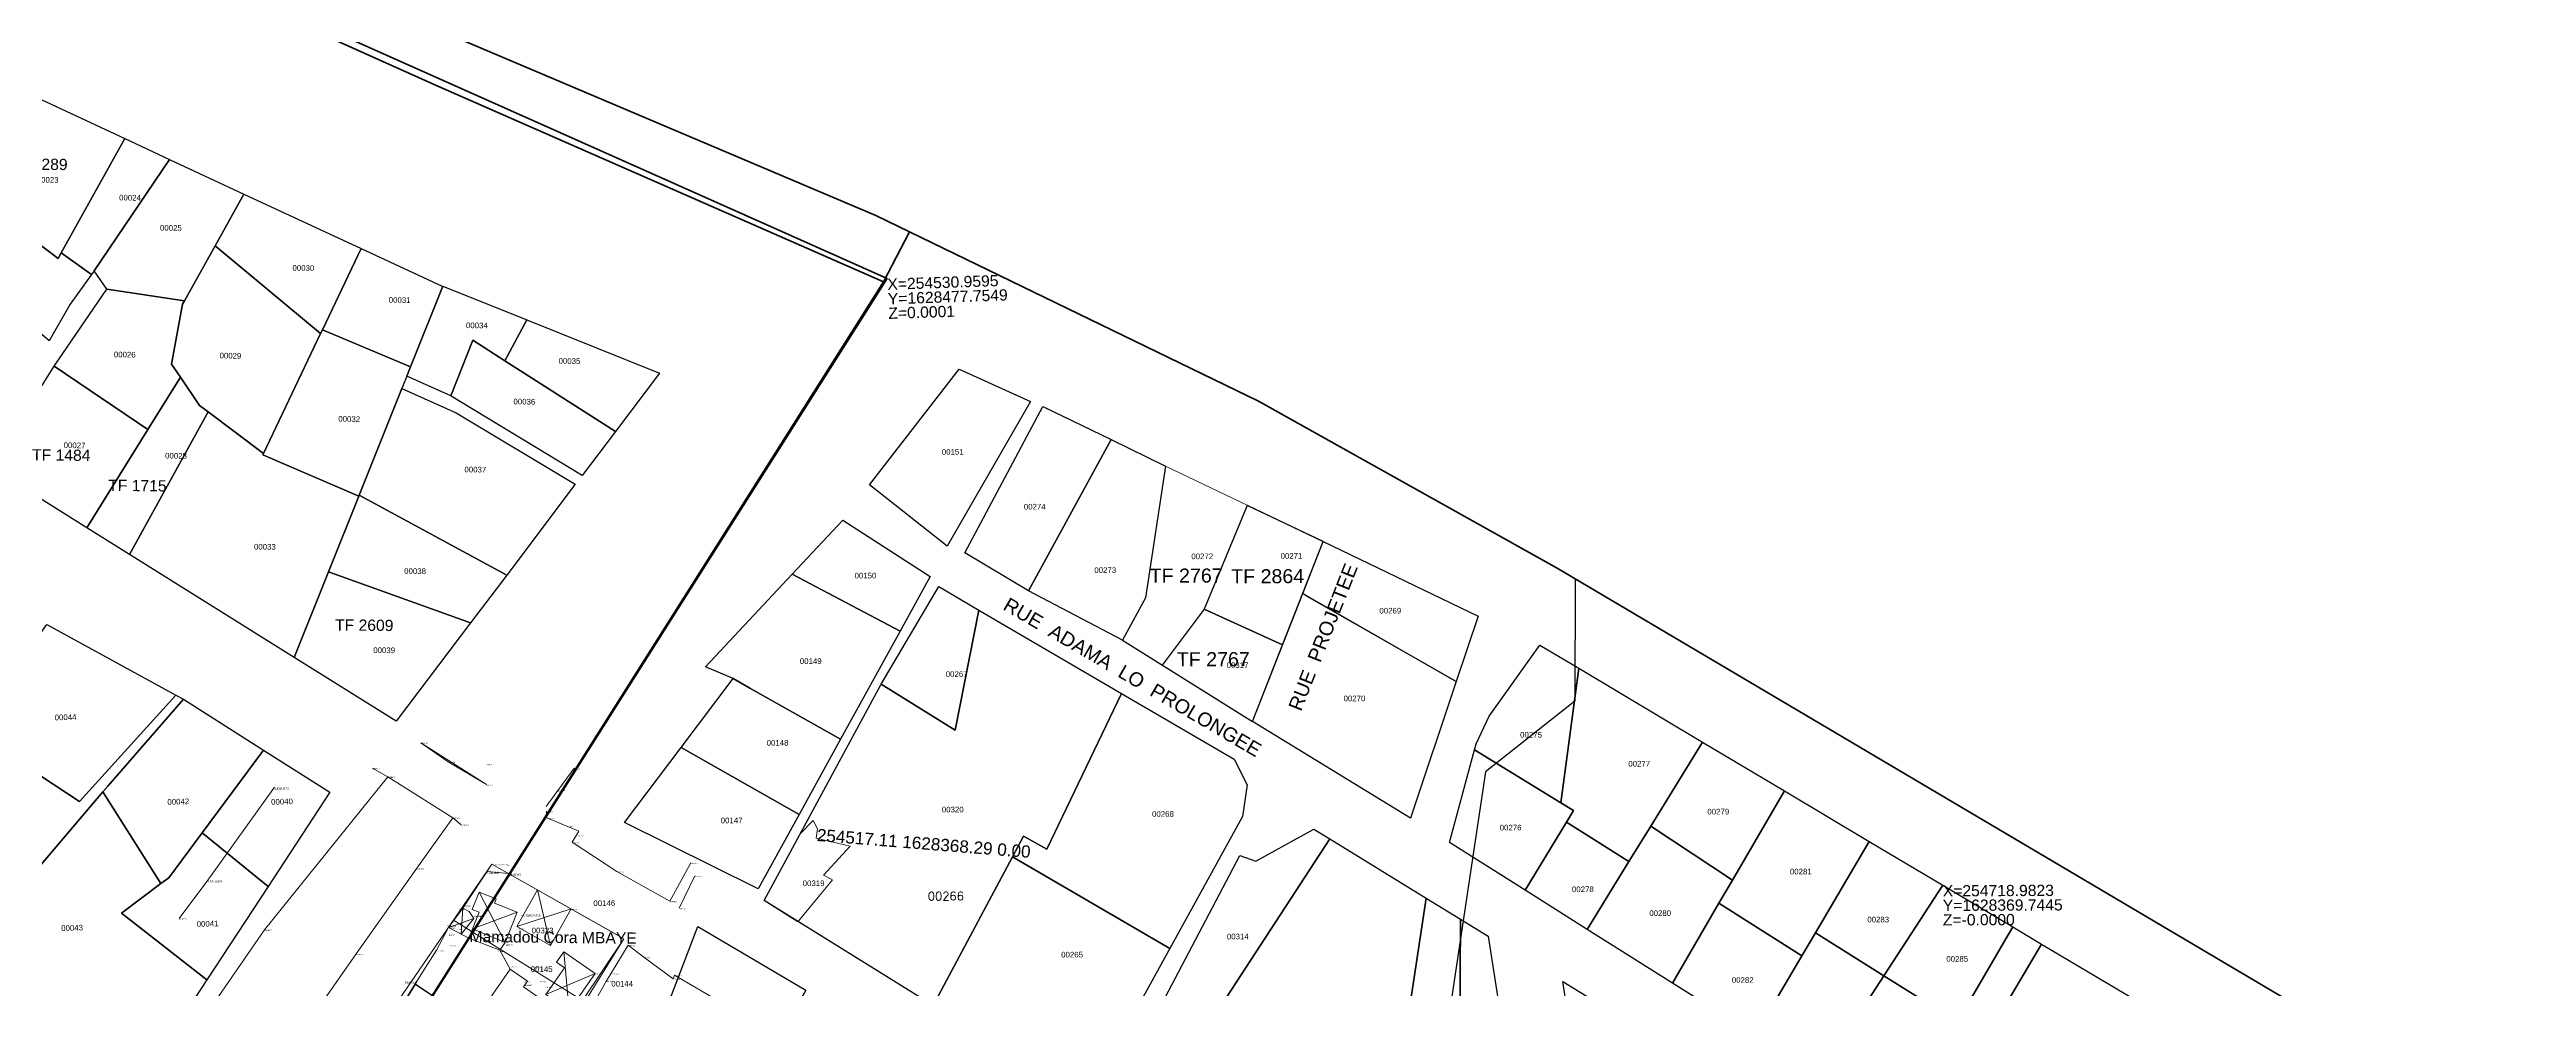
# Model space of a CAD drawing. Header units: metres. Extents: x 251686 to 255059, y 1627526 to 1631912.
# Drawn here: x 254381.8 to 254823, y 1628351.4 to 1628518.6 of the extents above; entities that cross this region are included whole.
import ezdxf
from ezdxf.enums import TextEntityAlignment as Align

# ---------------------------------------------------------------- set-up
doc = ezdxf.new("R2010")
doc.units = ezdxf.units.M
doc.header["$MEASUREMENT"] = 0
for name, color, linetype in [('A_revoir_niveau_0', 7, 'Continuous'), ('historique_numero_parcelle', 7, 'Continuous'), ('limites_parcelles', 7, 'Continuous'), ('limites_sections', 7, 'Continuous'), ('limites_tf', 7, 'Continuous'), ('numero_parcelle', 7, 'Continuous')]:
    doc.layers.add(name, color=color, linetype=linetype)
for name, color, linetype, lineweight in [('Cotation Surface 1', 1, 'Continuous', 0), ('Limites des CA Rufisque', 5, 'Continuous', 53), ('limites_communes_2025', 7, 'Continuous', 0), ('Nom_rues', 7, 'Continuous', 0), ('Numero_TF', 7, 'Continuous', 0), ('Régularisation', 1, 'Continuous', 40), ('VOIES_DE_CO_AXE_DE_20M49', 7, 'Continuous', 53)]:
    doc.layers.add(name, color=color, linetype=linetype, lineweight=lineweight)
doc.styles.add('Style-Arial', font='arial.ttf')
doc.styles.add('Style-txt', font='txt.shx')
doc.styles.add('StyleTimes New Roman', font='times.ttf')

# ---------------------------------------------------------------- blocks, each defined once
blk = doc.blocks.new('*U89')
at = {"layer": 'Cotation Surface 1', "color": 4, "linetype": 'Continuous', "lineweight": 13, "flags": 128}
blk.add_lwpolyline([(-15.003492, 7.836878), (-15.049512, 6.937868), (-15.096581, 6.138683), (-8.87451, 5.1835), (-13.252577, -0.442233), (-11.581132, -1.156807), (-17.231293, -9.236347), (-23.611634, -5.886756), (-20.837412, 0.354425), (-18.074399, 6.606581), (-15.894535, 9.236318), (-15.003492, 7.836878)], close=True, dxfattribs=at)
at = {"layer": 'Cotation Surface 1', "color": 7, "linetype": 'Continuous', "lineweight": 40, "style": 'Style-Arial'}
blk.add_text('254517.11 1628368.29 0.00', height=2.218462, rotation=360, dxfattribs=at).set_placement((-15.003492, 7.836878), align=Align.TOP_LEFT)
blk = doc.blocks.new('*U124')
at = {"color": 7, "linetype": 'Continuous', "lineweight": 0}
for p, q in [((5.670322, 24.938745), (-6.025775, 32.377943)), ((6.62295, 10.74515), (1.422571, 2.933097)), ((4.35353, 5.775277), (3.133484, 2.676828)), ((4.35353, 5.775277), (3.133484, 2.676828)), ((4.35353, 5.775277), (7.396151, 4.577215)), ((8.981312, -3.215414), (4.35353, 5.775277)), ((8.981312, -3.215414), (4.35353, 5.775277)), ((4.35353, 5.775277), (7.396151, 4.577215)), ((7.09572, 3.814233), (7.396151, 4.577215)), ((7.09572, 3.814233), (7.396151, 4.577215)), ((11.047923, -0.339358), (14.723205, 6.175448)), ((11.047923, -0.339358), (14.723205, 6.175448)), ((17.040151, -3.719831), (14.723205, 6.175448)), ((17.040151, -3.719831), (14.723205, 6.175448)), ((1.422571, 2.933097), (-1.083962, -0.497985)), ((3.392011, 1.092035), (-1.083962, -0.497985)), ((3.392011, 1.092035), (-1.083962, -0.497985)), ((1.165553, -1.720498), (1.422571, 2.933097)), ((1.165553, -1.720498), (1.422571, 2.933097)), ((3.392011, 1.092035), (1.165553, -1.720498)), ((3.392011, 1.092035), (1.165553, -1.720498)), ((1.422571, 2.933097), (2.560274, 2.304105)), ((1.422571, 2.933097), (2.560274, 2.304105)), ((1.422571, 2.933097), (2.560274, 2.304105)), ((1.422571, 2.933097), (2.560274, 2.304105)), ((2.51119, -2.451793), (4.343089, 2.200534)), ((2.51119, -2.451793), (4.343089, 2.200534)), ((2.560274, 2.304105), (3.392011, 1.092035)), ((2.560274, 2.304105), (3.392011, 1.092035)), ((4.343089, 2.200534), (3.133484, 2.676828)), ((4.343089, 2.200534), (3.133484, 2.676828)), ((3.170673, -0.776955), (11.124635, 2.227808)), ((3.170673, -0.776955), (11.124635, 2.227808)), ((11.124635, 2.227808), (7.09572, 3.814233)), ((11.124635, 2.227808), (7.09572, 3.814233)), ((8.981312, -3.215414), (11.124635, 2.227808)), ((8.981312, -3.215414), (11.124635, 2.227808)), ((11.047923, -0.339358), (20.715433, 2.794975)), ((11.047923, -0.339358), (20.715433, 2.794975)), ((17.040151, -3.719831), (20.715433, 2.794975)), ((17.040151, -3.719831), (20.715433, 2.794975)), ((2.51119, -2.451793), (-1.083962, -0.497985)), ((2.51119, -2.451793), (8.021803, -4.570015)), ((3.170673, -0.776955), (8.981312, -3.215414)), ((3.170673, -0.776955), (8.981312, -3.215414)), ((8.981312, -3.215414), (8.021803, -4.570015)), ((8.981312, -3.215414), (8.021803, -4.570015)), ((11.047923, -0.339358), (17.040151, -3.719831)), ((11.047923, -0.339358), (17.040151, -3.719831)), ((9.883906, -7.939744), (5.707876, -13.910646)), ((8.021803, -4.570015), (9.883906, -7.939744)), ((9.883906, -7.939744), (12.932312, -10.071789)), ((16.224456, -12.447522), (19.560075, -7.678241)), ((16.224456, -12.447522), (19.560075, -7.678241)), ((16.224456, -12.447522), (24.987913, -8.728756)), ((16.224456, -12.447522), (24.987913, -8.728756)), ((18.150597, -6.692457), (19.440141, -4.848662)), ((18.150597, -6.692457), (19.440141, -4.848662)), ((19.560075, -7.678241), (18.150597, -6.692457)), ((19.560075, -7.678241), (18.150597, -6.692457)), ((19.440141, -4.848662), (24.987913, -8.728756)), ((20.371437, -15.347907), (19.440141, -4.848662)), ((20.371437, -15.347907), (19.440141, -4.848662)), ((19.440141, -4.848662), (24.987913, -8.728756)), ((20.598136, -15.005275), (24.987913, -8.728756)), ((20.598136, -15.005275), (24.987913, -8.728756)), ((4.538089, -13.088159), (2.777119, -14.199335)), ((5.707876, -13.910646), (4.538084, -13.088639)), ((12.932312, -10.071789), (12.227362, -11.07973)), ((18.971059, -15.79625), (12.227362, -11.07973)), ((20.371437, -15.347907), (16.224456, -12.447522)), ((20.371437, -15.347907), (16.224456, -12.447522)), ((2.011277, -13.447335), (0.635731, -14.710534)), ((0.635736, -14.710055), (2.360593, -15.884539)), ((2.777119, -14.199335), (2.011277, -13.447335)), ((2.360593, -15.884539), (2.865717, -15.447021)), ((2.865717, -15.447021), (7.70709, -19.62551)), ((7.070629, -14.868247), (5.707876, -13.910646)), ((6.982396, -15.308838), (7.070629, -14.868247)), ((14.446319, -21.533454), (6.982396, -15.308838)), ((18.971059, -15.79625), (14.446319, -21.533454)), ((17.559288, -19.262992), (20.321777, -15.313175)), ((21.684442, -15.638701), (19.009739, -20.277433)), ((20.371437, -15.347907), (20.598136, -15.005275)), ((20.598131, -15.005754), (21.684442, -15.638701)), ((7.70709, -19.62551), (12.119497, -22.208705)), ((16.080077, -22.393221), (14.609107, -21.668728)), ((19.009739, -20.277433), (17.559288, -19.262992))]:
    blk.add_line(p, q, dxfattribs=at)
at = {"color": 1, "linetype": 'Continuous', "lineweight": 0}
for p, q in [((-1.161861, 29.002941), (-6.02577, 32.378422)), ((-11.919797, 26.323904), (-14.625115, 27.859508)), ((5.670322, 24.938745), (-1.161861, 29.002941)), ((21.25088, 27.851533), (16.270772, 20.994817)), ((-43.953686, 7.902002), (-32.082199, 24.449606)), ((-43.953686, 7.902002), (-32.082199, 24.449606)), ((-11.919797, 26.323904), (-33.892102, -0.919694)), ((-11.919797, 26.323904), (-33.892102, -0.919694)), ((-0.355605, 19.01822), (-11.919797, 26.323904)), ((-6.780339, 10.062517), (-0.355605, 19.01822)), ((-6.780339, 10.062517), (-0.355605, 19.01822)), ((1.173908, 17.773884), (-0.355605, 19.01822)), ((16.338499, 20.168413), (16.434587, 18.995939)), ((16.434587, 18.995939), (22.102326, 16.646918)), ((22.102326, 16.646918), (20.929556, 14.666581)), ((20.929556, 14.666581), (28.900655, 9.446157)), ((-17.537667, -5.219321), (-6.780339, 10.062517)), ((-17.537667, -5.219321), (-6.780339, 10.062517)), ((5.752284, 9.437228), (9.604865, 9.062924)), ((28.900655, 9.446157), (38.316945, 4.179148)), ((38.316945, 4.179148), (42.058791, 10.989216)), ((-49.062155, 1.096878), (-43.953686, 7.902002)), ((42.791746, 8.677389), (39.959676, 2.926423)), ((-33.892102, -0.919694), (-45.008214, -16.997694)), ((-3.264326, -4.585926), (-1.083962, -0.497985)), ((19.243891, -20.038226), (30.138962, -2.521242)), ((30.903902, -3.65851), (27.892936, -8.684658)), ((30.903902, -3.65851), (27.892936, -8.684658)), ((33.673715, -5.804126), (30.903902, -3.65851)), ((-25.405723, -16.406584), (-17.537667, -5.219321)), ((-3.264326, -4.585926), (-7.021889, -10.569334)), ((27.892936, -8.684658), (27.04489, -10.036324)), ((27.892936, -8.684658), (27.04489, -10.036324)), ((38.88015, -9.654931), (33.673715, -5.804126)), ((-10.779451, -16.552741), (-7.021889, -10.569334)), ((16.197333, -26.205763), (-7.021889, -10.569334)), ((27.04489, -10.036324), (24.557464, -14.385633)), ((27.04489, -10.036324), (24.557464, -14.385633)), ((39.117371, -9.006888), (38.88015, -9.654931)), ((47.869549, -14.090609), (39.117371, -9.006888)), ((-11.807055, -18.43255), (-10.779451, -16.552741)), ((24.557464, -14.385633), (22.926279, -18.031099)), ((24.557464, -14.385633), (22.926279, -18.031099)), ((16.197333, -26.205763), (19.243891, -20.038226)), ((22.926279, -18.031099), (20.359237, -23.219119)), ((13.675977, -30.491013), (16.197333, -26.205763)), ((20.359237, -23.219119), (15.79549, -31.852653))]:
    blk.add_line(p, q, dxfattribs=at)
at = {"color": 2, "linetype": 'Continuous', "lineweight": 0}
for p, q in [((6.62295, 10.74515), (-12.782869, -17.564793)), ((6.62295, 10.74515), (-12.782869, -17.564793)), ((6.62295, 10.74515), (29.241033, -2.014682)), ((6.62295, 10.74515), (30.138962, -2.521242)), ((6.62295, 10.74515), (29.241033, -2.014682)), ((6.62295, 10.74515), (30.138962, -2.521242)), ((22.775309, -13.548673), (-0.195717, 0.79782)), ((22.775309, -13.548673), (-0.195717, 0.79782)), ((30.138962, -2.521242), (22.775309, -13.548673)), ((30.138962, -2.521242), (22.775309, -13.548673))]:
    blk.add_line(p, q, dxfattribs=at)
at = {"color": 7, "linetype": 'Continuous', "lineweight": 0, "style": 'StyleTimes New Roman'}
for s, height, p in [('EMDM80', 0.2, (-6.025775, 32.377943)), ('EMDM78', 0.2, (-14.62512, 27.859029)), ('EMDM81', 0.2, (-1.161866, 29.002462)), ('EMDM83', 0.2, (5.699745, 28.567657)), ('EMDM37', 0.2, (21.250875, 27.851053)), ('EMDM73', 0.4, (-32.082199, 24.449606)), ('EMDM79', 0.2, (-11.919803, 26.323425)), ('EMDM82', 0.2, (5.670317, 24.938266)), ('EMDM36', 0.2, (18.415408, 23.947124)), ('EMDM84', 0.2, (-0.35561, 19.017741)), ('EMDM85', 0.2, (1.173903, 17.773405)), ('EMDM35', 0.2, (16.338494, 20.167934)), ('EMDM34', 0.2, (16.434582, 18.99546)), ('EMDM33', 0.2, (19.895604, 17.561023)), ('EMDM31', 0.2, (20.929551, 14.666101)), ('EMDM32', 0.2, (21.665038, 15.908044)), ('EMDM86', 0.2, (-6.780344, 10.062038)), ('EMDM86', 0.2, (-6.780344, 10.062038)), ('EMDM5', 0.4, (9.604865, 9.062924)), ('EMDM30', 0.2, (28.90065, 9.445677)), ('EMDM28', 0.2, (42.058786, 10.988737)), ('EMDM74', 0.4, (-43.953686, 7.902002)), ('EMDM27', 0.2, (42.791741, 8.67691)), ('EMDM66', 0.2, (0.476178, 2.857911)), ('EMDM3', 0.2, (1.672175, 3.412978)), ('EMDM65', 0.2, (3.459932, 1.543295)), ('EMDM64', 0.2, (3.671493, 1.566974)), ('EMDM39', 0.2, (11.335843, 1.702868)), ('EMDM6', 0.2, (20.715428, 2.794496)), ('EMDM29', 0.2, (38.31694, 4.178669)), ('EMDM26', 0.2, (39.959671, 2.925943)), ('EMDM77', 0.2, (-33.892149, -0.924166)), ('EMDM67', 0.2, (-1.439455, -0.162232)), ('EMDM1', 0.2, (-1.083962, -0.497985)), ('EMDM70', 0.2, (-1.078679, -3.698117)), ('EMDM71', 0.2, (-1.028006, -1.816145)), ('EMDM68', 0.2, (-1.002201, -0.207027)), ('EMDM69', 0.2, (0.186533, -0.771646)), ('EMDM41', 0.2, (9.113195, -3.535173)), ('EMDM40', 0.2, (11.103574, -0.644222)), ('EMDM21', 0.2, (30.903897, -3.65899)), ('EMDM87', 0.2, (-17.537672, -5.2198)), ('EMDM72', 0.2, (-3.264331, -4.586406)), ('EMDM42', 0.2, (7.608655, -4.692431)), ('EMDM43', 0.2, (9.782956, -7.416823)), ('EMDM53', 0.2, (13.91746, -7.50476)), ('EMDM7', 0.2, (24.987866, -8.733228)), ('EMDM20', 0.2, (27.892931, -8.685137)), ('EMDM22', 0.2, (33.67371, -5.804605)), ('EMDM2', 0.4, (-8.878126, -10.182363)), ('EMDM59', 0.2, (-0.943888, -13.133353)), ('EMDM56', 0.2, (4.538084, -13.088639)), ('EMDM44', 0.2, (12.158981, -10.09233)), ('EMDM45', 0.2, (12.543384, -10.712803)), ('EMDM52', 0.2, (15.010592, -10.049084)), ('EMDM51', 0.2, (16.168751, -11.049106)), ('EMDM19', 0.2, (27.044885, -10.036803)), ('EMDM23', 0.2, (38.880145, -9.655411)), ('EMDM24', 0.2, (39.117366, -9.007367)), ('EMDM76', 0.2, (-45.008219, -16.998173)), ('EMDM88', 0.2, (-25.405728, -16.407064)), ('EMDM90', 0.4, (-10.779451, -16.552741)), ('EMDM60', 0.2, (0.635731, -14.710534)), ('EMDM58', 0.2, (2.011272, -13.447814)), ('EMDM61', 0.2, (2.360588, -15.885018)), ('EMDM57', 0.2, (2.777072, -14.203807)), ('EMDM62', 0.2, (2.865712, -15.447501)), ('EMDM54', 0.2, (6.982396, -15.308838)), ('EMDM55', 0.2, (7.070629, -14.868247)), ('EMDM50', 0.2, (13.259477, -15.533991)), ('EMDM46', 0.2, (16.184863, -16.778691)), ('EMDM8', 0.2, (20.17377, -15.647132)), ('EMDM9', 0.2, (20.598131, -15.005754)), ('EMDM10', 0.2, (21.684442, -15.638701)), ('EMDM18', 0.2, (24.557459, -14.386113)), ('EMDM25', 0.2, (47.869544, -14.091088)), ('EMDM89', 0.4, (-11.807055, -18.43255)), ('EMDM63', 0.2, (7.707085, -19.625989)), ('EMDM49', 0.2, (14.609101, -21.669208)), ('EMDM11', 0.2, (19.243886, -20.038706)), ('EMDM16', 0.2, (22.707213, -17.988575)), ('EMDM17', 0.2, (22.926274, -18.031578)), ('EMDM47', 0.2, (12.119492, -22.209184)), ('EMDM48', 0.2, (16.080072, -22.3937)), ('EMDM12', 0.2, (16.197328, -26.206242)), ('EMDM15', 0.2, (20.359232, -23.219598)), ('EMDM13', 0.4, (13.675977, -30.491013)), ('EMDM14', 0.4, (15.79549, -31.852653))]:
    blk.add_text(s, height=height, rotation=359.3981, dxfattribs=at).set_placement(p, align=Align.TOP_LEFT)
at = {"color": 7, "linetype": 'Continuous', "lineweight": 30, "style": 'StyleTimes New Roman'}
blk.add_text('EMDM75', height=0.2, rotation=359.3981, dxfattribs=at).set_placement((-49.062202, 1.092405), align=Align.TOP_LEFT)
at = {"color": 7, "linetype": 'Continuous', "lineweight": 0, "char_height": 0.4, "attachment_point": 1, "rotation": 359.39809687, "line_spacing_factor": 0.72, "style": 'StyleTimes New Roman'}
for s, insert in [('EMDM4', (5.752284, 9.437228)), ('EMDM38', (12.749927, 1.817698))]:
    blk.add_mtext(s, dxfattribs=dict(at, insert=insert))
at = {"color": 7, "linetype": 'Continuous', "lineweight": 30, "insert": (6.62295, 10.74515), "char_height": 0.2, "attachment_point": 1, "rotation": 359.39809687, "line_spacing_factor": 0.72, "style": 'StyleTimes New Roman'}
blk.add_mtext('\\fArial|b0|i0|c00|p39;254460.556,1628373.481', dxfattribs=at)

msp = doc.modelspace()

# ---------------------------------------------------------------- linework, layer by layer
at = {"layer": 'Limites des CA Rufisque', "color": 1, "linetype": 'Continuous', "lineweight": 70, "extrusion": (4.73613e-08, -2.66677e-08, 1), "elevation": -0.031309, "flags": 128}
msp.add_lwpolyline([(254254.3961, 1628625.9535), (254251.157067, 1628819.123021), (254244.95067, 1628605.357237), (254530.959501, 1628477.754889), (254381.885013, 1628242.498279), (254651.876115, 1628047.603031), (254702.8976, 1628149.646), (254714.8038, 1628163.1398), (254729.8851, 1628173.8554), (254741.937757, 1628179.527217), (254745.582431, 1628185.089638), (254773.63346, 1628185.313333), (254773.9383, 1628185.3648), (255059.3394, 1628190.3528), (254884.8597, 1628290.4389), (254820.169, 1628325.7609), (254650.3061, 1628426.1705), (254597.1248, 1628455.9362), (254528.9207, 1628489.0054), (254260.5899, 1628602.7607), (254249.1013, 1628608.8357), (254254.3961, 1628625.9535)], close=True, dxfattribs=at)
at = {"layer": 'limites_communes_2025', "color": 3, "lineweight": 80, "flags": 128}
for points in [[(254260.5899, 1628602.7607), (254528.9207, 1628489.0054), (254597.1248, 1628455.9362), (254650.3061, 1628426.1705), (254820.169, 1628325.7609), (254884.8597, 1628290.4389), (255059.3394, 1628190.3528), (254773.9383, 1628185.3648), (254743.3789, 1628180.2054), (254729.8851, 1628173.8554), (254714.8038, 1628163.1398), (254702.8976, 1628149.646), (254642.1756, 1628028.202), (254627.0943, 1628011.9301), (254587.0098, 1627982.9582), (254538.1941, 1627952.0019), (254300.4655, 1627793.2515)], [(254528.9207, 1628489.0054), (254260.5899, 1628602.7607)], [(254597.1248, 1628455.9362), (254528.9207, 1628489.0054)], [(254650.3061, 1628426.1705), (254597.1248, 1628455.9362)], [(254820.169, 1628325.7609), (254650.3061, 1628426.1705)]]:
    msp.add_lwpolyline(points, dxfattribs=at)
at = {"layer": 'limites_parcelles', "flags": 128}
for points in [[(254377.696529, 1628510.824199), (254395.140123, 1628502.692914), (254383.828899, 1628482.35276), (254383.268472, 1628481.348697), (254363.734467, 1628496.131199), (254377.696529, 1628510.824199)], [(254403.14035, 1628498.949772), (254389.685081, 1628479.16194), (254389.208289, 1628478.506973), (254383.828899, 1628482.35276), (254395.140123, 1628502.692914), (254403.14035, 1628498.949772)], [(254383.828899, 1628482.35276), (254389.208289, 1628478.506973), (254385.433428, 1628473.216835), (254381.67573, 1628466.696628), (254368.980616, 1628477.598118), (254356.384544, 1628488.408582), (254363.168319, 1628495.53716), (254363.734467, 1628496.131199), (254383.268472, 1628481.348697), (254383.828899, 1628482.35276)], [(254416.385122, 1628492.81212), (254411.249527, 1628483.606531), (254405.787528, 1628473.784402), (254391.99061, 1628475.878177), (254389.685081, 1628479.16194), (254403.14035, 1628498.949772), (254416.385122, 1628492.81212)], [(254437.26228, 1628483.135146), (254430.371736, 1628468.648341), (254430.044602, 1628467.961816), (254411.249527, 1628483.606531), (254416.385122, 1628492.81212), (254437.26228, 1628483.135146)], [(254430.044602, 1628467.961816), (254419.882821, 1628446.619758), (254410.040833, 1628454.011791), (254408.493138, 1628455.177836), (254405.055987, 1628460.21325), (254403.480193, 1628462.519486), (254405.461333, 1628473.187859), (254405.787528, 1628473.784402), (254411.249527, 1628483.606531), (254430.044602, 1628467.961816)], [(254437.26228, 1628483.135146), (254451.701182, 1628476.445084), (254451.810742, 1628476.403945), (254446.061537, 1628462.055218), (254430.371736, 1628468.648341), (254437.26228, 1628483.135146)], [(254405.787528, 1628473.784402), (254405.461333, 1628473.187859), (254403.480193, 1628462.519486), (254405.055987, 1628460.21325), (254399.258959, 1628450.864575), (254382.60849, 1628462.1773), (254391.99061, 1628475.878177), (254405.787528, 1628473.784402)], [(254462.861455, 1628463.149824), (254457.160042, 1628466.798988), (254453.246693, 1628456.860711), (254445.404452, 1628460.412222), (254446.061537, 1628462.055218), (254451.810742, 1628476.403945), (254466.796734, 1628470.398113), (254462.861455, 1628463.149824)], [(254446.061537, 1628462.055218), (254445.404452, 1628460.412222), (254444.511259, 1628458.181741), (254436.914009, 1628439.212711), (254436.831834, 1628439.003588), (254419.770652, 1628446.410947), (254419.882821, 1628446.619758), (254430.044602, 1628467.961816), (254430.371736, 1628468.648341), (254446.061537, 1628462.055218)], [(254462.861455, 1628463.149824), (254482.558382, 1628450.565425), (254476.60693, 1628442.708228), (254453.316262, 1628456.819988), (254453.246693, 1628456.860711), (254457.160042, 1628466.798988), (254462.861455, 1628463.149824)], [(254410.040833, 1628454.011791), (254395.98736, 1628428.640701), (254388.417377, 1628433.369266), (254399.258959, 1628450.864575), (254405.055987, 1628460.21325), (254408.493138, 1628455.177836), (254410.040833, 1628454.011791)], [(254475.410578, 1628441.130852), (254463.193145, 1628424.979779), (254436.914009, 1628439.212711), (254444.511259, 1628458.181741), (254454.175208, 1628453.851292), (254475.410578, 1628441.130852)], [(254419.882821, 1628446.619758), (254419.770652, 1628446.410947), (254436.831834, 1628439.003588), (254431.441843, 1628425.541034), (254425.333528, 1628410.316133), (254395.98736, 1628428.640701), (254410.040833, 1628454.011791), (254419.882821, 1628446.619758)], [(254570.834142, 1628449.105999), (254580.516779, 1628444.337536), (254576.970204, 1628420.925402), (254572.906964, 1628413.36475), (254556.123773, 1628422.187512), (254570.834142, 1628449.105999)], [(254463.193145, 1628424.979779), (254456.734699, 1628416.447932), (254431.441843, 1628425.541034), (254436.831834, 1628439.003588), (254436.914009, 1628439.212711), (254463.193145, 1628424.979779)], [(254608.632461, 1628430.93015), (254636.247761, 1628417.65163), (254632.333985, 1628406.000633), (254605.764517, 1628421.161883), (254604.994685, 1628421.698658), (254608.632461, 1628430.93015)], [(254533.266493, 1628415.003558), (254522.659162, 1628395.73583), (254506.525409, 1628404.85014), (254503.51097, 1628406.553472), (254498.595412, 1628408.602475), (254514.059883, 1628425.130948), (254533.266493, 1628415.003558)], [(254572.728767, 1628403.902742), (254559.410495, 1628376.177332), (254555.274488, 1628378.478176), (254553.312591, 1628374.823033), (254539.14141, 1628348.295857), (254509.023146, 1628367.009518), (254529.8677, 1628405.564122), (254543.078922, 1628397.333217), (254547.310226, 1628418.746595), (254572.728767, 1628403.902742)], [(254381.271735, 1628416.183637), (254404.246134, 1628403.606105), (254387.063764, 1628384.641398), (254370.911917, 1628395.258121), (254367.879487, 1628397.255512), (254367.93699, 1628397.337308), (254381.271735, 1628416.183637)], [(254654.142172, 1628408.381356), (254650.986906, 1628384.430034), (254635.58251, 1628393.876083), (254635.870157, 1628394.916922), (254638.179203, 1628399.83308), (254647.211461, 1628412.516062), (254654.142172, 1628408.381356)], [(254654.142172, 1628408.381356), (254676.216243, 1628395.230072), (254666.96928, 1628380.236205), (254663.09314, 1628373.946199), (254651.955003, 1628380.991687), (254653.210431, 1628383.064934), (254650.986906, 1628384.430034), (254654.142172, 1628408.381356)], [(254405.60929, 1628402.867788), (254392.151246, 1628387.378771), (254391.262869, 1628386.341107), (254377.571582, 1628370.304736), (254362.191885, 1628384.436364), (254370.911917, 1628395.258121), (254387.063764, 1628384.641398), (254404.246134, 1628403.606105), (254405.60929, 1628402.867788)], [(254494.237772, 1628394.26), (254503.51097, 1628406.553472), (254506.525409, 1628404.85014), (254522.659162, 1628395.73583), (254515.268903, 1628382.306511), (254494.237772, 1628394.26)], [(254581.324995, 1628358.494915), (254553.312591, 1628374.823033), (254555.274488, 1628378.478176), (254559.410495, 1628376.177332), (254572.728767, 1628403.902742), (254592.789186, 1628392.187054), (254595.060081, 1628387.631525), (254594.273038, 1628381.958752), (254581.324995, 1628358.494915)], [(254419.872768, 1628393.803497), (254408.922871, 1628379.051864), (254402.986512, 1628371.066656), (254401.598136, 1628370.023611), (254391.262869, 1628386.341107), (254392.151246, 1628387.378771), (254405.60929, 1628402.867788), (254419.872768, 1628393.803497)], [(254650.986906, 1628384.430034), (254653.210431, 1628383.064934), (254651.955003, 1628380.991687), (254644.581792, 1628368.842624), (254631.109951, 1628377.322969), (254635.58251, 1628393.876083), (254650.986906, 1628384.430034)], [(254401.598136, 1628370.023611), (254394.56723, 1628364.77564), (254409.797488, 1628352.900158), (254399.440759, 1628337.076416), (254368.193787, 1628354.20101), (254372.898452, 1628364.829206), (254377.571582, 1628370.304736), (254391.262869, 1628386.341107), (254401.598136, 1628370.023611)], [(254690.778724, 1628386.55221), (254705.912083, 1628377.535608), (254696.32802, 1628361.260747), (254693.907086, 1628357.154468), (254679.112975, 1628366.521912), (254681.513836, 1628370.65815), (254690.778724, 1628386.55221)], [(254420.689273, 1628369.540625), (254409.797488, 1628352.900158), (254394.56723, 1628364.77564), (254401.598136, 1628370.023611), (254402.986512, 1628371.066656), (254408.922871, 1628379.051864), (254420.689273, 1628369.540625)], [(254626.962029, 1628367.451732), (254621.938221, 1628334.064506), (254620.056807, 1628321.53805), (254597.123322, 1628312.703641), (254580.336647, 1628323.03665), (254585.606576, 1628332.120344), (254574.838869, 1628339.00666), (254578.62287, 1628346.216608), (254584.802004, 1628342.710274), (254585.573776, 1628346.332666), (254588.67606, 1628345.569696), (254609.804831, 1628377.98392), (254626.962029, 1628367.451732)], [(254609.804831, 1628377.98392), (254588.67606, 1628345.569696), (254585.573776, 1628346.332666), (254584.802004, 1628342.710274), (254578.62287, 1628346.216608), (254593.778904, 1628375.046445), (254596.621746, 1628374.022832), (254606.950325, 1628379.727627), (254609.804831, 1628377.98392)], [(254681.513836, 1628370.65815), (254679.112975, 1628366.521912), (254670.824369, 1628352.310388), (254655.639732, 1628361.876964), (254663.09314, 1628373.946199), (254666.96928, 1628380.236205), (254681.513836, 1628370.65815)], [(254581.324995, 1628358.494915), (254569.841075, 1628337.684904), (254570.747339, 1628335.036549), (254568.303956, 1628331.990396), (254564.241607, 1628332.711144), (254539.14141, 1628348.295857), (254553.312591, 1628374.823033), (254581.324995, 1628358.494915)], [(254708.497733, 1628353.607537), (254696.966813, 1628335.827929), (254685.56831, 1628343.01284), (254693.907086, 1628357.154468), (254696.32802, 1628361.260747), (254708.497733, 1628353.607537)], [(254736.589423, 1628359.263312), (254756.389984, 1628347.46701), (254745.898218, 1628330.129875), (254738.746641, 1628334.624131), (254726.5469, 1628342.287274), (254736.589423, 1628359.263312)], [(254651.300462, 1628352.575382), (254675.839298, 1628337.539467), (254663.693447, 1628317.518062), (254663.653602, 1628317.447958), (254663.042626, 1628317.826612), (254656.03151, 1628322.131161), (254651.300462, 1628352.575382)]]:
    msp.add_lwpolyline(points, close=True, dxfattribs=at)
at = {"layer": 'limites_parcelles'}
for points in [[(254490.405959, 1628460.942612), (254482.558382, 1628450.565425), (254462.861455, 1628463.149824), (254466.796734, 1628470.398113)], [(254399.258959, 1628450.864575), (254388.417377, 1628433.369266), (254371.220861, 1628444.09774), (254382.60849, 1628462.1773)], [(254541.673087, 1628430.095502), (254527.815459, 1628441.055376), (254543.790667, 1628461.635711), (254556.476149, 1628455.854007)], [(254570.834142, 1628449.105999), (254556.123773, 1628422.187512), (254544.776272, 1628428.942468), (254558.668584, 1628454.958915)], [(254533.266493, 1628415.003558), (254514.059883, 1628425.130948), (254523.08918, 1628434.763408), (254538.624959, 1628424.727563)], [(254456.734699, 1628416.447932), (254443.503486, 1628398.967556), (254425.333528, 1628410.316133), (254431.441843, 1628425.541034)], [(254547.310226, 1628418.746595), (254543.078922, 1628397.333217), (254529.8677, 1628405.564122), (254540.179391, 1628422.920845)], [(254632.333985, 1628406.000633), (254624.17871, 1628381.687712), (254596.01425, 1628398.895628), (254604.994685, 1628421.698658)], [(254507.9882, 1628369.077479), (254484.176868, 1628380.914532), (254494.237772, 1628394.26), (254515.268903, 1628382.306511)], [(254676.216243, 1628395.230072), (254690.778724, 1628386.55221), (254681.513836, 1628370.65815), (254666.96928, 1628380.236205)], [(254420.689273, 1628369.540625), (254408.922871, 1628379.051864), (254419.872768, 1628393.803497), (254431.657934, 1628386.28349)], [(254663.09314, 1628373.946199), (254655.639732, 1628361.876964), (254644.581792, 1628368.842624), (254651.955003, 1628380.991687)], [(254718.982267, 1628369.744453), (254708.497733, 1628353.607537), (254696.32802, 1628361.260747), (254705.912083, 1628377.535608)], [(254731.481549, 1628362.302038), (254721.598914, 1628345.38638), (254708.497733, 1628353.607537), (254718.982267, 1628369.744453)], [(254621.938221, 1628334.064506), (254626.962029, 1628367.451732), (254633.071705, 1628363.705198), (254632.929209, 1628334.43993)], [(254633.071705, 1628363.705198), (254638.019529, 1628360.676104), (254642.05003, 1628334.751029), (254632.929209, 1628334.43993)], [(254693.907086, 1628357.154468), (254685.56831, 1628343.01284), (254670.824369, 1628352.310388), (254679.112975, 1628366.521912)], [(254488.473392, 1628339.39744), (254497.251816, 1628362.391576), (254516.501271, 1628351.034077), (254507.028449, 1628334.229383)], [(254731.481549, 1628362.302038), (254736.589423, 1628359.263312), (254726.5469, 1628342.287274), (254721.598914, 1628345.38638)], [(254446.960265, 1628352.133449), (254470.130383, 1628336.530087), (254461.083404, 1628318.291838), (254431.078213, 1628326.406218)], [(254721.598914, 1628345.38638), (254710.889397, 1628327.058575), (254696.966813, 1628335.827929), (254708.497733, 1628353.607537)]]:
    msp.add_3dface(points, dxfattribs=at)
at = {"layer": 'limites_sections', "color": 112, "linetype": 'Continuous', "lineweight": 40, "extrusion": (8.39025e-08, 1.87893e-07, 1), "elevation": 0.327317, "flags": 128}
msp.add_lwpolyline([(254262.032613, 1628116.192678), (254166.418264, 1628175.618587), (254127.468152, 1628196.627242), (254111.3613, 1628174.170812), (254032.48387, 1628219.152912), (253942.258351, 1628268.687297), (253897.943396, 1628292.248732), (253879.127588, 1628301.609786), (253837.103178, 1628319.100647), (253836.323408, 1628343.15576), (253766.757442, 1628373.202598), (253736.007323, 1628381.875383), (253797.545574, 1628539.699144), (253857.921088, 1628652.652234), (253891.317458, 1628762.517835), (253949.11819, 1628726.583729), (253998.556975, 1628699.307072), (254169.035754, 1628626.001151), (254244.313956, 1628604.775537), (254450.417171, 1628512.248797), (254530.322787, 1628477.173188), (254381.885013, 1628242.498279), (254262.032613, 1628116.192678)], close=True, dxfattribs=at)
at = {"layer": 'limites_sections', "color": 112, "linetype": 'Continuous', "lineweight": 40, "flags": 128}
msp.add_lwpolyline([(254252.604451, 1628732.803901), (254254.3961, 1628625.9535), (254249.1013, 1628608.8357), (254260.5899, 1628602.7607), (254528.9207, 1628489.0054), (254534.960348, 1628486.077038), (254530.322787, 1628477.173188), (254450.417171, 1628512.248797), (254244.313956, 1628604.775537), (254252.604451, 1628732.803901)], close=True, dxfattribs=at)
at = {"layer": 'limites_sections', "color": 112, "lineweight": 40, "extrusion": (3.13226e-08, -1.22909e-08, 1), "elevation": -0.01207, "flags": 128}
msp.add_lwpolyline([(254381.885013, 1628242.498279), (254651.876115, 1628047.603031), (254649.151342, 1628042.153484), (254282.056716, 1627781.848766), (254258.712942, 1627753.642236), (254158.402887, 1627667.719989), (254016.92288, 1627730.128102), (253789.717074, 1627795.718879), (253560.793059, 1627891.442229), (253461.178186, 1627935.950985), (253423.027767, 1627967.742968), (253305.375391, 1628033.502846), (253374.268487, 1628101.940239), (253388.282867, 1628177.212071), (253454.032863, 1628268.742801), (253456.858534, 1628379.83858), (253454.879488, 1628458.45481), (253488.589644, 1628500.414429), (253582.988286, 1628458.102486), (253644.43714, 1628425.981101), (253736.007323, 1628381.875383), (253766.757442, 1628373.202598), (253836.323408, 1628343.15576), (253837.103178, 1628319.100647), (253879.127588, 1628301.609786), (253897.943396, 1628292.248733), (253942.258351, 1628268.687297), (254032.48387, 1628219.152912), (254111.3613, 1628174.170812), (254127.468152, 1628196.627242), (254166.418264, 1628175.618587), (254262.032613, 1628116.192678), (254381.885013, 1628242.498279)], close=True, dxfattribs=at)
at = {"layer": 'limites_sections', "color": 112, "linetype": 'Continuous', "lineweight": 40, "extrusion": (3.06795e-07, 1.19366e-07, 1), "elevation": 0.272625, "flags": 128}
msp.add_lwpolyline([(254530.322787, 1628477.173188), (254534.960348, 1628486.077038), (254597.1248, 1628455.9362), (254650.3061, 1628426.1705), (254820.169, 1628325.7609), (254884.8597, 1628290.4389), (255059.3394, 1628190.3528), (254773.9383, 1628185.3648), (254773.320247, 1628185.260453), (254745.582431, 1628185.089638), (254741.937757, 1628179.527217), (254729.8851, 1628173.8554), (254714.8038, 1628163.1398), (254702.8976, 1628149.646), (254651.876115, 1628047.603031), (254381.885013, 1628242.498279), (254530.322787, 1628477.173188)], close=True, dxfattribs=at)
at = {"layer": 'limites_tf', "color": 5, "linetype": 'Continuous', "lineweight": 30}
for p, q in [((254580.516779, 1628444.337536), (254576.970204, 1628420.925402)), ((254587.436622, 1628418.909212), (254579.958953, 1628408.948996)), ((254601.393627, 1628412.560346), (254587.436622, 1628418.909212)), ((254572.906964, 1628413.36475), (254596.01425, 1628398.895628)), ((254596.01425, 1628398.895628), (254601.39629, 1628412.559297))]:
    msp.add_line(p, q, dxfattribs=at)
at = {"layer": 'limites_tf', "color": 1, "linetype": 'Continuous', "lineweight": 0}
for p, q in [((254580.516779, 1628444.337536), (254608.632461, 1628430.93015)), ((254608.632461, 1628430.93015), (254596.01425, 1628398.895628)), ((254608.632461, 1628430.93015), (254601.393627, 1628412.560346)), ((254572.906964, 1628413.36475), (254576.970204, 1628420.925402))]:
    msp.add_line(p, q, dxfattribs=at)
at = {"layer": 'limites_tf', "color": 1, "linetype": 'Continuous', "lineweight": 30}
msp.add_line((254595.095271, 1628437.390003), (254608.632461, 1628430.93015), dxfattribs=at)
at = {"layer": 'limites_tf', "color": 7, "linetype": 'Continuous', "lineweight": 30, "flags": 128}
msp.add_lwpolyline([(254653.513463, 1628424.274559), (254653.437699, 1628402.505124), (254637.539039, 1628389.937658), (254621.514274, 1628282.997999), (254587.366267, 1628210.545842), (254653.299378, 1628164.357251), (254645.272167, 1628170.043578), (254656.098884, 1628185.331969), (254671.330679, 1628175.258167), (254671.088668, 1628174.843575), (254661.838622, 1628158.375194), (254677.629221, 1628147.313294), (254686.975231, 1628163.890344), (254696.434033, 1628180.667454), (254680.770161, 1628192.025659), (254692.60577, 1628210.255998), (254706.031778, 1628194.104901), (254696.434033, 1628180.667454), (254711.0813, 1628173.007549), (254702.809219, 1628155.745587), (254693.455468, 1628136.226421), (254693.456744, 1628136.225527), (254693.458958, 1628136.223976), (254698.035956, 1628139.922712)], dxfattribs=at)
at = {"layer": 'limites_tf', "color": 5, "linetype": 'Continuous', "lineweight": 30}
msp.add_3dface([(254587.436622, 1628418.909212), (254601.393627, 1628412.560346), (254608.632461, 1628430.93015), (254595.093734, 1628437.386296)], dxfattribs=at)

# ---------------------------------------------------------------- block references
at = {"layer": 'A_revoir_niveau_0', "color": 7, "linetype": 'Continuous', "lineweight": 0}
msp.add_blockref('*U124', (254453.93305, 1628362.73585), dxfattribs=at)
at = {"layer": 'Cotation Surface 1', "color": 4, "linetype": 'Continuous', "lineweight": 13, "xscale": 0.984415, "yscale": 0.984415, "zscale": 0.984415, "rotation": 355.4442}
msp.add_blockref('*U89', (254532.653662, 1628370.939979), dxfattribs=at)

# ---------------------------------------------------------------- texts
at = {"layer": 'historique_numero_parcelle', "color": 7, "lineweight": 0, "style": 'Style-txt'}
msp.add_text('00266', height=1.500249, rotation=0.13223, dxfattribs=at).set_placement((254541.424062, 1628367.797964), align=Align.MIDDLE_CENTER)
at = {"layer": 'historique_numero_parcelle', "color": 7, "lineweight": 0, "style": 'Style-Arial'}
for s, p in [('00146', (254478.634522, 1628367.029048)), ('00145', (254467.47938, 1628355.286676)), ('00144', (254481.812604, 1628352.696629))]:
    msp.add_text(s, height=1, rotation=0.13223, dxfattribs=at).set_placement(p, align=Align.TOP_LEFT)
at = {"layer": 'Nom_rues', "color": 7, "linetype": 'Continuous', "lineweight": 0, "style": 'Style-Arial'}
for s, rotation, p in [('RUE  PROJETEE', 68.50081, (254602.354349, 1628401.483286)), ('RUE  ADAMA  LO  PROLONGEE', 329.665259, (254552.67727, 1628421.104058))]:
    msp.add_text(s, height=2.500415, rotation=rotation, dxfattribs=at).set_placement(p, align=Align.TOP_LEFT)
at = {"layer": 'numero_parcelle', "color": 5, "lineweight": 0, "style": 'Style-Arial'}
for s, rotation, p in [('00023', 359.40223, (254379.483405, 1628495.874479)), ('00024', 359.40223, (254394.155278, 1628492.691927)), ('00025', 359.40223, (254401.428608, 1628487.323166)), ('00030', 359.40223, (254425.035309, 1628480.182201)), ('00031', 359.40223, (254442.185841, 1628474.478244)), ('00034', 359.40223, (254455.939073, 1628469.947236)), ('00026', 359.40223, (254393.214329, 1628464.75165)), ('00029', 359.40223, (254412.045912, 1628464.555172)), ('00035', 359.40223, (254472.433459, 1628463.600122)), ('00036', 359.40223, (254464.402452, 1628456.371388)), ('00032', 359.40223, (254433.197336, 1628453.284453)), ('00027', 359.40223, (254384.278378, 1628448.594828)), ('00151', 0.13223, (254540.693946, 1628447.396195)), ('00028', 359.40223, (254402.346121, 1628446.731765)), ('00037', 359.40223, (254455.671223, 1628444.274944)), ('00274', 0.13223, (254555.305678, 1628437.645048)), ('00033', 359.40223, (254418.185253, 1628430.528504)), ('00038', 359.40223, (254444.929175, 1628426.186959)), ('00150', 0.13223, (254525.150795, 1628425.369788)), ('00273', 0.13223, (254567.868085, 1628426.350882)), ('00272', 0.13223, (254585.146096, 1628428.799886)), ('00271', 0.13223, (254601.03686, 1628428.875681)), ('00269', 0.13223, (254618.641659, 1628419.123308)), ('00039', 359.40223, (254439.424427, 1628412.106845)), ('00149', 0.13223, (254515.401497, 1628410.13316)), ('00267', 0.13223, (254541.396661, 1628407.840473)), ('00317', 0.13223, (254591.428936, 1628409.416424)), ('00270', 0.13223, (254612.25666, 1628403.500976)), ('00044', 1.76223, (254382.658877, 1628400.096458)), ('00148', 0.13223, (254509.49446, 1628395.604899)), ('00275', 0.13223, (254643.707994, 1628397.032142)), ('00277', 0.13223, (254662.983057, 1628391.874093)), ('00042', 1.76223, (254402.73433, 1628385.066881)), ('00040', 1.76223, (254421.210405, 1628385.066334)), ('00147', 0.13223, (254501.314428, 1628381.770893)), ('00320', 0.13223, (254540.695692, 1628383.708982)), ('00268', 0.13223, (254578.145908, 1628382.918155)), ('00279', 0.13223, (254677.067921, 1628383.337722)), ('00276', 0.13223, (254640.076979, 1628380.498071)), ('00281', 0.13223, (254691.769255, 1628372.660555)), ('00319', 0.13223, (254515.921376, 1628370.579823)), ('00278', 0.13223, (254652.944442, 1628369.51064)), ('00041', 1.76223, (254407.951317, 1628363.321272)), ('00280', 0.13223, (254666.713656, 1628365.257979)), ('00283', 0.13223, (254705.548356, 1628364.123478)), ('00043', 1.76223, (254383.813166, 1628362.578627)), ('00323', 0.13223, (254467.646232, 1628362.177214)), ('00314', 0.13223, (254591.473121, 1628361.096113)), ('00265', 0.13223, (254561.954512, 1628357.873657)), ('00285', 0.13223, (254719.629689, 1628357.117256)), ('00282', 0.13223, (254681.417815, 1628353.356692))]:
    msp.add_text(s, height=1, rotation=rotation, dxfattribs=at).set_placement(p, align=Align.TOP_LEFT)
at = {"layer": 'numero_tf', "color": 7, "linetype": 'Continuous', "lineweight": 0, "style": 'Style-Arial'}
for s, p in [('TF 1289', (254374.562034, 1628497.192548)), ('TF 1484', (254378.637097, 1628445.392428)), ('TF 1715', (254392.194763, 1628439.964901)), ('TF 2609', (254432.603664, 1628415.105741))]:
    msp.add_text(s, height=1.999712, rotation=359.40223, dxfattribs=at).set_placement(p)
at = {"layer": 'numero_tf', "color": 4, "linetype": 'Continuous', "lineweight": 0, "style": 'Style-Arial'}
for s, p in [('TF 2767', (254577.711855, 1628426.118717)), ('TF 2864', (254592.237001, 1628426.006183)), ('TF 2767', (254582.543214, 1628411.223556))]:
    msp.add_text(s, height=2.500415, rotation=0.13223, dxfattribs=at).set_placement(p, align=Align.TOP_LEFT)
at = {"layer": 'Régularisation', "color": 1, "linetype": 'Continuous', "lineweight": 40, "char_height": 2, "attachment_point": 1, "line_spacing_factor": 0.776524, "style": 'Style-Arial'}
for s, insert, rotation in [('X=254530.9595^JY=1628477.7549^JZ=0.0001', (254530.959501, 1628477.754889, 0.000064), 1.92808008), ('X=254718.9823^JY=1628369.7445^JZ=-0.0000', (254718.982267, 1628369.744453), 0.25811832)]:
    msp.add_mtext(s, dxfattribs=dict(at, insert=insert, rotation=rotation))
at = {"layer": 'VOIES_DE_CO_AXE_DE_20M49', "color": 7, "linetype": 'Continuous', "lineweight": 40, "insert": (254456.561818, 1628361.627443, -555362.700234), "char_height": 2, "attachment_point": 1, "rotation": 359.39809687, "line_spacing_factor": 0.72, "style": 'StyleTimes New Roman'}
msp.add_mtext('\\fArial|b0|i0|c00|p39;Mamadou Cora MBAYE', dxfattribs=at)

doc.saveas('drawing.dxf')
